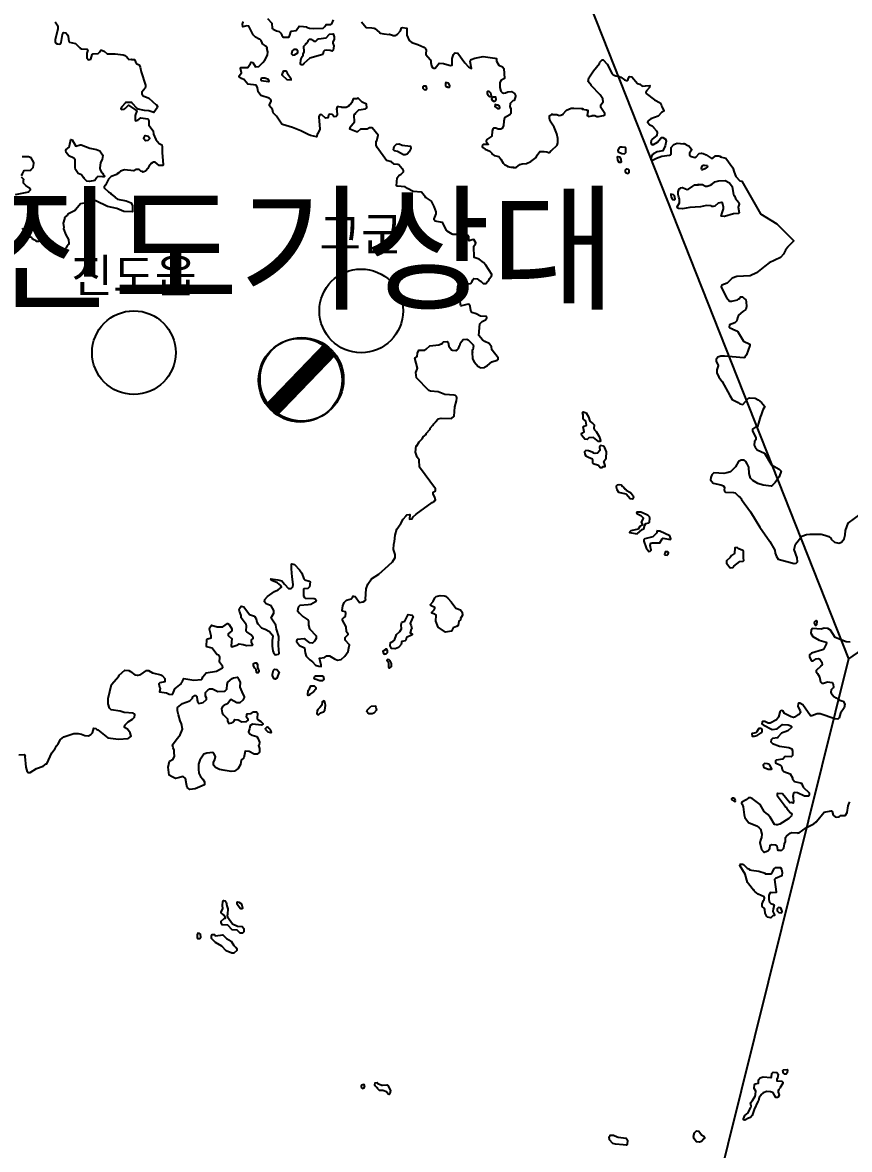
# Model space of a CAD drawing. Header units: millimetres. Extents: x -954552 to 1497340, y -301250 to 736091.
# Drawn here: x 129268 to 153993, y 85760 to 119443 of the extents above; entities that cross this region are included whole.
import ezdxf
from ezdxf.enums import TextEntityAlignment as Align

# ---------------------------------------------------------------- set-up
doc = ezdxf.new("R2010")
doc.units = ezdxf.units.MM
for name, color, linetype in [('2121', 7, 'Continuous'), ('2122', 7, 'Continuous'), ('AWS', 4, 'Continuous'), ('AWS명', 2, 'Continuous'), ('EL', 2, 'Continuous'), ('Point', 1, 'Continuous'), ('관측소명', 3, 'Continuous'), ('기상청', 1, 'Continuous'), ('티센', 6, 'Continuous')]:
    doc.layers.add(name, color=color, linetype=linetype)
doc.styles.get("Standard").update_dxf_attribs({"font": ''})
doc.styles.get('Standard').set_extended_font_data('Gulim')

# ---------------------------------------------------------------- blocks, each defined once
blk = doc.blocks.new('관측소(기상청)')
at = {"layer": '기상청', "const_width": 500}
blk.add_lwpolyline([(821, 874), (-914, -926)], dxfattribs=at)
at = {"layer": '기상청'}
blk.add_circle((-46, -26), 1250, dxfattribs=at)

msp = doc.modelspace()

# ---------------------------------------------------------------- linework, layer by layer
at = {"layer": '2121', "color": 7}
for points in [[(136589, 119559), (136724, 119420), (136735, 119269), (136766, 119247), (136860, 119200), (136943, 119172), (136990, 119126), (136990, 119126), (137019, 119065), (137060, 119010), (137129, 119001), (137218, 119007), (137244, 119019), (137265, 119064), (137290, 119169), (137302, 119181), (137453, 119210), (137535, 119331), (137672, 119327), (137745, 119314), (137780, 119295), (137853, 119276), (137966, 119266), (138253, 119275), (138303, 119321), (138342, 119386), (138485, 119388), (138517, 119409), (138569, 119520)], [(139404, 119468), (139540, 119290), (139715, 119289), (139786, 119277), (139804, 119265), (139933, 119160), (139946, 119160), (139963, 119128), (140073, 119103), (140244, 119090), (140237, 119100), (140331, 119067), (140337, 119054), (140412, 119059), (140475, 119096), (140570, 119195), (140602, 119282), (140627, 119291), (140758, 119274), (140762, 119061), (140829, 118904), (140903, 118847), (141083, 118786), (141271, 118704), (141313, 118670), (141332, 118635), (141323, 118486), (141458, 118338), (141458, 118338), (141480, 118298), (141480, 118250), (141500, 118146), (141521, 118104), (141562, 118079), (141606, 118082), (141726, 118230), (141858, 118222), (141882, 118206), (142066, 118155), (142113, 118171), (142109, 118369), (142149, 118487), (142180, 118531), (142205, 118539), (142286, 118529), (142491, 118242), (142605, 118119), (142696, 118071), (142651, 118281), (142683, 118337), (142790, 118379), (143039, 118432), (143115, 118421), (143391, 118381), (143436, 118366), (143444, 118291), (143506, 118170), (143618, 118118), (143655, 118074), (143676, 117774), (143676, 117774), (143569, 117713), (143537, 117638), (143535, 117501), (143571, 117394), (143608, 117350), (143645, 117333), (143713, 117343), (143777, 117367), (143883, 117378), (143976, 117320), (144007, 117263), (144006, 117232), (143967, 117108), (143930, 117102), (143843, 117025), (143840, 116928), (143865, 116878), (143863, 116728), (143837, 116687), (143679, 116593), (143661, 116497), (143652, 116368), (143613, 116275), (143569, 116254), (143488, 116253), (143422, 116284), (143345, 116285), (143325, 116266), (143309, 116201), (143297, 116042), (143152, 115944), (143152, 115944), (143134, 115910), (143133, 115891), (143188, 115812), (143188, 115799), (143045, 115801), (143019, 115774), (143012, 115736), (143031, 115708), (143099, 115657), (143242, 115595), (143303, 115536), (143303, 115523), (143365, 115473), (143508, 115440), (143571, 115360), (143637, 115238), (143679, 115199), (143780, 115154), (143773, 115145), (143867, 115122), (143948, 115124), (143942, 115115), (144023, 115107), (144136, 115200), (144210, 115218), (144337, 115229), (144463, 115290), (144626, 115406), (144652, 115481), (144735, 115586), (144860, 115590), (144860, 115590), (144947, 115577), (144991, 115558), (145028, 115560), (145063, 115606), (145075, 115605), (145081, 115623), (145256, 115779), (145271, 115844), (145278, 115973), (145241, 116117), (145163, 116318), (145047, 116500), (145023, 116588), (145023, 116638), (145036, 116663), (145099, 116700), (145099, 116712), (145118, 116709), (145112, 116699), (145239, 116692), (145315, 116668), (145367, 116671), (145430, 116704), (145431, 116717), (145532, 116819), (145676, 116886), (145751, 116885), (146005, 116869), (146030, 116863), (146005, 116857), (146132, 116837), (146132, 116837), (146132, 116824), (146169, 116820), (146175, 116773), (146149, 116668), (146179, 116655), (146186, 116636), (146298, 116656), (146298, 116669), (146375, 116664), (146438, 116635), (146485, 116632), (146642, 116664), (146679, 116686), (146680, 116723), (146558, 116900), (146559, 116981), (146629, 117073), (146623, 117161), (146538, 117287), (146267, 117562), (146267, 117575), (146181, 117685), (146196, 117789), (146335, 118000), (146519, 118223), (146531, 118256), (146575, 118311), (146601, 118329), (146632, 118332), (146744, 118203), (146902, 117907), (146902, 117907), (146927, 117876), (147011, 117846), (147113, 117826), (147113, 117814), (147157, 117811), (147262, 117727), (147324, 117708), (147355, 117711), (147374, 117729), (147381, 117761), (147419, 117826), (147482, 117825), (147660, 117623), (147720, 117603), (147791, 117541), (147897, 117555), (148028, 117559), (148015, 117499), (147926, 117406), (147901, 117364), (147919, 117325), (148160, 117135), (148328, 117046), (148377, 116964), (148386, 116920), (148443, 116813), (148443, 116794), (148373, 116758), (148272, 116643), (148052, 116568), (147977, 116509), (147977, 116509), (147958, 116466), (148019, 116387), (148094, 116352), (148137, 116314), (148137, 116301), (148228, 116211), (148241, 116156), (148234, 116066), (148095, 115959), (148094, 115946), (148063, 115918), (148050, 115850), (148087, 115799), (148100, 115799), (148099, 115786), (148131, 115795), (148250, 115866), (148341, 115982), (148367, 115991), (148369, 116006), (148415, 116011), (148495, 115959), (148513, 115899), (148479, 115758), (148409, 115608), (148239, 115575), (148134, 115519), (148134, 115506), (148095, 115486), (148075, 115437), (148050, 115346), (148050, 115346), (148062, 115331), (148106, 115327), (148222, 115388), (148382, 115451), (148608, 115474), (148639, 115486), (148664, 115513), (148660, 115704), (148743, 115797), (148843, 115833), (149042, 115815), (149037, 115824), (149049, 115824), (149074, 115821), (149111, 115786), (149186, 115759), (149272, 115659), (149271, 115627), (149208, 115534), (149207, 115491), (149244, 115453), (149367, 115411), (149405, 115425), (149495, 115524), (149570, 115536), (149615, 115527), (149705, 115484), (149859, 115393), (149912, 115394), (149988, 115462), (150086, 115455), (150086, 115455), (150144, 115437), (150125, 115431), (150294, 115388), (150502, 115099), (150542, 114972), (150599, 114842), (150716, 114709), (150778, 114698), (151328, 113723), (151823, 113430), (152330, 112914), (152140, 112728), (152140, 112716), (152080, 112638), (152024, 112518), (151930, 112419), (151596, 112261), (151459, 112162), (151211, 111960), (151023, 111868), (150622, 111855), (150484, 111800), (150333, 111653), (150181, 111592), (150156, 111555), (150156, 111530), (150315, 111225), (150407, 111120), (150476, 111116), (150644, 111153), (150677, 111183), (150677, 111183), (150690, 111183), (150734, 111241), (150793, 111244), (150842, 111192), (150893, 111155), (150906, 111098), (150917, 110951), (150891, 110864), (150800, 110802), (150670, 110692), (150641, 110618), (150624, 110530), (150568, 110471), (150404, 110408), (150391, 110333), (150416, 110314), (150499, 110289), (150501, 110275), (150645, 110218), (150828, 109915), (151012, 109831), (151011, 109790), (150917, 109514), (150860, 109446), (150860, 109433), (150833, 109426), (150254, 109467), (150148, 109468), (150060, 109444), (150009, 109370), (150009, 109307), (150009, 109307), (150070, 109206), (150070, 109182), (150024, 109063), (150023, 108976), (150084, 108841), (150188, 108718), (150413, 108297), (150487, 108176), (150666, 108082), (150711, 108042), (150804, 108029), (150969, 108214), (151015, 108224), (151170, 108218), (151262, 108167), (151367, 108090), (151458, 107967), (151405, 107868), (151342, 107685), (151329, 107673), (151277, 107470), (151240, 107373), (151194, 107354), (151095, 107287), (151094, 107231), (151192, 107042), (151191, 106967), (151153, 106918), (151139, 106812), (151173, 106747), (151231, 106674), (151231, 106674), (151454, 106570), (151637, 106253), (151662, 106224), (151892, 106096), (151953, 106033), (151894, 105869), (151774, 105699), (151695, 105612), (151654, 105587), (151410, 105616), (151249, 105670), (151100, 105750), (151038, 105829), (150996, 105964), (150980, 106158), (150936, 106258), (150897, 106319), (150845, 106360), (150752, 106361), (150676, 106325), (150587, 106163), (150435, 106015), (150329, 105982), (150240, 105968), (149941, 105981), (149877, 105929), (149850, 105845), (149838, 105779), (149918, 105678), (150145, 105624), (150223, 105593), (150223, 105593), (150254, 105549), (150247, 105461), (150253, 105443), (150283, 105411), (150525, 105397), (150576, 105383), (150681, 105281), (150700, 105278), (150768, 105202), (150768, 105189), (151038, 104820), (151313, 104364), (151608, 103932), (151760, 103674), (151775, 103583), (151808, 103483), (151863, 103404), (152344, 103274), (152398, 103281), (152443, 103328), (152432, 103447), (152342, 103697), (152375, 103847), (152572, 104088), (152704, 104143), (152810, 104155), (153147, 104150), (153252, 104124), (153371, 104078), (153449, 104017), (153449, 104004), (153449, 104004), (153544, 103907), (153675, 103880), (153750, 103911), (153833, 104009), (153861, 104132), (153874, 104259), (153958, 104476), (154329, 104759)], [(154016, 100924), (153893, 100932), (153570, 101064), (153429, 101279), (153343, 101329), (153236, 101337), (153149, 101307), (152886, 101329), (152848, 101280), (152841, 101192), (152902, 101091), (153089, 100979), (153294, 100927), (153294, 100927), (153305, 100892), (153297, 100859), (153222, 100721), (153186, 100693), (152858, 100591), (152801, 100543), (152794, 100474), (152861, 100364), (152912, 100367), (153000, 100425), (153068, 100433), (153105, 100414), (153167, 100329), (153172, 100245), (153140, 100214), (153140, 100202), (153001, 100072), (152995, 100053), (152994, 100034), (153038, 99983), (153093, 99889), (153128, 99739), (153165, 99701), (153220, 99697), (153340, 99736), (153472, 99716), (153508, 99659), (153513, 99577), (153507, 99558), (153443, 99497), (153436, 99432), (153442, 99403), (153442, 99403), (153522, 99302), (153596, 99262), (153695, 99188), (153801, 99155), (153851, 99073), (153836, 98961), (153722, 98800), (153683, 98657), (153645, 98620), (153558, 98629), (153116, 98783), (153023, 98779), (152871, 98720), (152827, 98724), (152600, 99052), (152508, 99100), (152477, 99100), (152464, 99097), (152457, 99078), (152450, 99004), (152517, 98866), (152529, 98816), (152491, 98763), (152453, 98751), (152352, 98680), (152321, 98674), (152247, 98692), (152047, 98790), (151999, 98875), (151954, 98876), (151942, 98873), (151911, 98830), (151871, 98681), (151871, 98681), (151814, 98606), (151619, 98502), (151562, 98503), (151463, 98554), (151394, 98555), (151382, 98543), (151375, 98486), (151412, 98454), (151679, 98317), (151836, 98331), (151987, 98466), (152156, 98455), (152242, 98419), (152255, 98403), (152261, 98369), (152154, 98276), (151958, 98204), (151851, 98087), (151838, 98059), (151688, 98039), (151650, 98002), (151643, 97946), (151692, 97895), (151897, 97811), (152184, 97770), (152253, 97747), (152268, 97733), (152289, 97668), (152287, 97538), (152250, 97498), (152074, 97502), (152005, 97426), (151805, 97400), (151805, 97400), (151779, 97375), (151779, 97338), (151785, 97319), (151927, 97248), (151958, 97214), (151982, 97116), (152031, 97053), (152224, 96989), (152285, 96872), (152291, 96834), (152352, 96762), (152521, 96716), (152526, 96707), (152558, 96712), (152600, 96612), (152613, 96612), (152612, 96593), (152785, 96416), (152791, 96362), (152766, 96323), (152646, 96321), (152436, 96424), (152342, 96430), (152323, 96412), (152296, 96313), (152309, 96281), (152320, 96143), (152307, 96131), (152307, 96112), (152245, 96126), (152207, 96120), (151991, 96385), (151848, 96400), (151848, 96400), (151835, 96387), (151835, 96344), (152037, 96059), (152085, 95999), (152103, 95992), (152122, 95955), (152234, 95820), (152265, 95795), (152264, 95744), (152251, 95719), (152182, 95652), (151911, 95481), (151842, 95460), (151809, 95459), (151755, 95476), (151617, 95694), (151551, 95772), (151447, 95861), (151325, 96075), (151084, 96247), (151034, 96266), (150977, 96274), (150902, 96206), (150771, 96145), (150765, 96111), (150788, 96083), (150812, 96001), (150840, 95757), (150864, 95681), (150974, 95530), (151248, 95421), (151270, 95394), (151283, 95394), (151283, 95394), (151283, 95381), (151328, 95332), (151376, 95181), (151362, 95081), (151340, 95037), (151316, 94935), (151364, 94725), (151446, 94633), (151474, 94660), (151551, 94685), (151614, 94760), (151622, 94853), (151672, 94877), (151777, 94867), (151801, 94857), (151818, 94832), (151845, 94719), (151857, 94706), (151920, 94709), (151920, 94696), (151970, 94702), (152033, 94767), (152047, 94897), (152085, 94960), (152081, 95085), (152112, 95128), (152219, 95214), (152270, 95232), (152445, 95227), (152445, 95215), (152489, 95223), (152710, 95383), (152930, 95492), (152930, 95492), (152985, 95546), (152997, 95545), (153004, 95566), (153234, 95839), (153447, 95882), (153471, 95857), (153507, 95753), (153563, 95706), (153601, 95696), (153688, 95701), (153738, 95741), (153851, 95743), (153870, 95752), (153927, 95836), (153949, 96029), (153980, 96110), (154004, 96150)]]:
    msp.add_lwpolyline(points, dxfattribs=at)
at = {"layer": '2122', "color": 7}
for points in [[(129156, 97559), (129325, 97562), (129344, 97540), (129340, 97501), (129371, 97189), (129406, 97052), (129425, 97026), (129500, 97025), (129689, 97148), (129883, 97214), (129978, 97285), (129991, 97285), (130145, 97617), (130247, 97741), (130287, 97826), (130329, 97880), (130400, 98014), (130400, 98014), (130507, 98093), (130802, 98189), (130927, 98188), (131033, 98174), (131127, 98132), (131245, 98128), (131314, 98158), (131365, 98213), (131404, 98350), (131459, 98343), (131491, 98314), (131522, 98305), (131522, 98305), (131821, 98068), (132135, 98021), (132424, 98043), (132461, 98061), (132513, 98111), (132511, 98144), (132484, 98208), (132403, 98318), (132316, 98370), (132317, 98420), (132339, 98454), (132431, 98543), (132557, 98617), (132620, 98684), (132628, 98747), (132603, 98785), (132575, 98798), (132303, 98820), (132192, 98859), (131917, 98900), (131868, 98953), (131832, 99076), (131828, 99239), (131927, 99656), (132149, 99909), (132155, 99940), (132326, 100082), (132450, 100074), (132500, 100048), (132624, 99947), (132692, 99933), (132724, 99933), (132806, 99957), (132970, 100077), (133032, 100073), (133032, 100073), (133150, 100002), (133400, 99951), (133443, 99930), (133523, 99835), (133521, 99735), (133371, 99712), (133339, 99681), (133360, 99582), (133387, 99537), (133361, 99437), (133576, 99409), (133654, 99368), (133741, 99361), (133761, 99382), (133825, 99531), (133976, 99645), (134008, 99679), (134018, 99714), (134050, 99753), (134092, 99840), (134390, 99787), (134622, 99808), (134641, 99827), (134660, 99889), (134762, 100006), (135069, 100053), (135245, 100154), (135258, 100169), (135245, 100210), (135159, 100327), (135168, 100476), (135125, 100539), (135125, 100539), (135075, 100559), (134940, 100742), (134782, 100786), (134768, 100806), (134781, 101000), (134806, 101025), (134913, 101048), (134907, 101113), (134860, 101312), (134867, 101364), (134923, 101435), (135092, 101384), (135260, 101381), (135399, 101479), (135442, 101448), (135529, 101321), (135528, 101259), (135420, 101167), (135420, 101122), (135512, 101035), (135525, 101035), (135503, 100809), (135522, 100784), (135704, 100844), (135748, 100872), (135867, 100857), (135966, 100828), (136147, 100829), (136153, 100842), (136117, 100914), (136118, 100995), (136118, 100995), (136168, 101032), (136162, 101065), (136107, 101145), (135977, 101228), (135959, 101254), (135967, 101409), (135955, 101453), (135807, 101649), (135803, 101724), (135753, 101850), (135748, 101887), (135755, 101929), (135808, 102000), (135886, 101979), (136059, 101752), (136202, 101700), (136251, 101624), (136274, 101522), (136300, 101474), (136416, 101347), (136519, 101307), (136652, 101238), (136732, 101143), (136751, 101103), (136736, 100969), (136734, 100800), (136751, 100662), (136773, 100612), (136824, 100549), (136918, 100560), (136943, 100585), (136943, 100585), (136922, 100822), (136931, 101091), (136859, 101311), (136842, 101429), (136707, 101638), (136721, 101688), (136778, 101786), (136779, 101868), (136706, 102012), (136557, 102064), (136507, 102131), (136515, 102196), (136590, 102292), (136799, 102436), (136912, 102488), (137007, 102571), (136995, 102614), (136887, 102695), (136726, 102767), (136694, 102820), (136901, 102789), (137022, 102755), (137096, 102658), (137225, 102524), (137300, 102526), (137350, 102573), (137363, 102647), (137332, 102871), (137312, 103112), (137309, 103235), (137321, 103268), (137321, 103268), (137402, 103240), (137551, 103086), (137619, 102981), (137679, 102812), (137704, 102790), (137840, 102750), (137865, 102729), (137850, 102579), (137799, 102526), (137681, 102518), (137668, 102506), (137666, 102312), (137696, 102259), (137714, 102237), (137990, 102227), (138014, 102217), (138045, 102180), (138027, 102131), (137887, 102047), (137811, 102034), (137562, 102020), (137518, 101983), (137505, 101959), (137491, 101859), (137550, 101786), (137648, 101693), (137803, 101589), (137822, 101554), (137817, 101435), (137853, 101323), (138050, 101114), (138050, 101114), (138043, 101033), (137999, 100952), (137935, 100894), (137859, 100898), (137724, 101006), (137692, 101019), (137480, 101002), (137467, 100990), (137460, 100940), (137546, 100827), (137702, 100753), (137721, 100604), (137748, 100502), (137854, 100394), (137935, 100331), (138026, 100239), (138132, 100203), (138195, 100200), (138195, 100238), (138148, 100444), (138298, 100461), (138367, 100513), (138442, 100515), (138591, 100429), (138591, 100429), (138690, 100387), (138795, 100401), (138900, 100506), (139000, 100639), (139020, 100749), (139040, 100844), (138917, 100984), (138918, 101059), (139000, 101152), (139001, 101164), (138958, 101227), (138947, 101377), (138831, 101578), (138831, 101617), (138883, 101666), (138895, 101666), (138926, 101709), (138934, 101777), (138922, 101834), (138834, 101853), (138822, 101873), (138841, 102007), (138881, 102109), (138957, 102177), (139089, 102222), (139141, 102275), (139146, 102293), (139159, 102296), (139209, 102286), (139344, 102110), (139450, 102127), (139501, 102162), (139532, 102188), (139526, 102207), (139543, 102519), (139543, 102519), (139588, 102657), (139703, 102817), (139924, 102957), (140214, 103214), (140325, 103325), (140411, 103458), (140412, 103545), (140364, 103689), (140373, 103856), (140390, 103931), (140407, 104120), (140459, 104301), (140505, 104374), (140581, 104468), (140650, 104598), (140739, 104697), (140739, 104709), (140759, 104728), (140848, 104741), (140837, 104598), (140913, 104613), (140945, 104669), (141041, 104752), (141513, 105099), (141582, 105135), (141589, 105154), (141614, 105167), (141591, 105261), (141547, 105349), (141548, 105405), (141612, 105448), (141612, 105448), (141612, 105510), (141133, 106154), (141123, 106373), (141068, 106455), (141020, 106605), (141042, 106790), (141054, 106792), (141124, 106910), (141213, 106997), (141213, 107009), (141231, 107015), (141251, 107056), (141333, 107126), (141340, 107157), (141460, 107287), (141460, 107318), (141536, 107404), (141549, 107407), (141562, 107448), (141626, 107510), (141626, 107522), (141689, 107584), (141695, 107602), (141783, 107620), (142095, 107610), (142171, 107677), (142193, 107952), (142245, 108133), (142253, 108214), (142248, 108263), (142217, 108299), (142217, 108299), (142173, 108309), (141899, 108324), (141693, 108408), (141468, 108424), (141419, 108444), (141043, 108826), (141025, 108979), (141071, 109079), (141074, 109115), (140995, 109415), (141070, 109459), (141082, 109562), (141115, 109653), (141298, 109655), (141334, 109678), (141442, 109780), (141717, 109808), (141783, 109841), (141805, 109841), (141805, 109854), (141824, 109853), (141824, 109866), (141856, 109896), (141975, 109907), (141993, 109879), (142017, 109772), (142096, 109665), (142128, 109646), (142228, 109636), (142246, 109642), (142253, 109660), (142253, 109660), (142272, 109666), (142304, 109703), (142330, 109781), (142342, 109793), (142362, 109869), (142444, 109973), (142550, 109978), (142588, 109959), (142743, 109814), (142742, 109776), (142754, 109776), (142734, 109658), (142715, 109651), (142714, 109601), (142727, 109595), (142714, 109589), (142718, 109395), (142774, 109306), (142896, 109165), (142909, 109161), (142909, 109149), (142946, 109124), (143084, 109131), (143084, 109144), (143168, 109194), (143304, 109300), (143461, 109348), (143486, 109372), (143487, 109423), (143309, 109653), (143297, 109674), (143297, 109674), (143292, 109750), (143224, 109854), (143094, 109907), (143024, 109957), (142914, 110092), (142938, 110436), (143007, 110503), (143114, 110561), (143147, 110620), (143141, 110658), (142959, 110663), (142835, 110737), (142705, 110776), (142668, 110833), (142650, 110965), (142608, 111021), (142549, 111015), (142395, 110971), (142370, 110978), (142358, 111018), (142342, 111243), (142317, 111277), (142309, 111310), (142276, 111450), (142297, 111600), (142666, 111648), (142716, 111699), (142730, 111756), (142762, 111791), (142861, 111780), (142949, 111717), (142949, 111717), (142968, 111717), (142986, 111690), (143041, 111646), (143129, 111639), (143129, 111652), (143216, 111758), (143222, 111779), (143293, 111862), (143300, 111912), (143117, 112189), (143049, 112271), (142925, 112366), (142776, 112424), (142762, 112756), (142814, 112828), (142825, 112861), (142763, 112956), (142710, 112953), (142626, 112920), (142614, 112939), (142609, 113039), (142572, 113083), (142516, 113084), (142459, 113035), (142377, 113030), (142316, 113093), (142285, 113106), (142138, 113108), (142110, 113117), (141967, 113204), (141949, 113226), (141949, 113226), (141839, 113458), (141815, 113471), (141609, 113508), (141578, 113543), (141579, 113574), (141636, 113721), (141637, 113789), (141577, 113946), (141492, 114103), (141342, 114204), (141306, 114215), (141312, 114221), (141201, 114376), (140945, 114392), (140778, 114478), (140710, 114532), (140467, 114551), (140448, 114561), (140470, 114803), (140527, 114885), (140587, 114913), (140660, 114976), (140660, 115020), (140636, 115064), (140623, 115067), (140518, 115191), (140494, 115204), (140375, 115205), (140301, 115281), (140152, 115323), (139868, 115705), (139868, 115705), (139838, 115780), (139839, 115812), (139846, 115899), (139859, 115911), (139899, 116073), (139726, 116294), (139639, 116295), (139576, 116252), (139376, 116255), (139288, 116175), (139254, 116176), (139057, 116252), (139064, 116303), (139052, 116306), (139198, 116475), (139182, 116670), (139207, 116719), (139220, 116719), (139220, 116732), (139321, 116831), (139522, 116862), (139560, 116896), (139555, 117002), (139418, 117067), (139314, 117168), (139282, 117178), (139270, 117162), (139150, 117164), (139118, 117058), (139071, 116998), (139035, 116971), (139035, 116971), (139035, 116959), (139023, 116959), (139023, 116946), (138960, 116913), (138941, 116904), (138810, 116903), (138798, 116915), (138723, 116928), (138679, 116920), (138653, 116849), (138665, 116821), (138676, 116676), (138644, 116630), (138588, 116627), (138525, 116690), (138445, 116704), (138413, 116661), (138400, 116592), (138325, 116587), (138214, 116685), (138170, 116695), (138151, 116677), (138126, 116626), (138158, 116258), (138100, 116128), (138088, 116128), (138055, 116031), (137875, 116068), (137807, 116092), (137590, 116202), (137340, 116308), (137340, 116308), (137041, 116391), (137023, 116404), (136863, 116644), (136764, 116747), (136741, 116845), (136655, 116949), (136655, 116981), (136700, 117089), (136695, 117142), (136645, 117184), (136397, 117265), (136317, 117375), (136293, 117501), (136250, 117570), (136001, 117604), (135902, 117721), (135902, 117734), (135819, 117770), (135747, 117823), (135748, 117848), (135812, 117938), (135782, 118070), (135783, 118088), (135795, 118101), (136001, 118104), (136088, 118223), (136103, 118259), (136153, 118252), (136232, 118120), (136332, 118134), (136453, 118245), (136453, 118245), (136516, 118322), (136593, 118466), (136601, 118571), (136577, 118678), (136584, 118684), (136541, 118741), (136429, 118814), (136429, 118836), (136399, 118905), (136362, 118946), (136343, 118947), (136237, 119001), (136163, 119077), (136030, 119335), (135974, 119342), (135854, 119318), (135849, 119403), (135862, 119440), (135844, 119468)], [(130246, 119462), (130325, 119340), (130324, 119259), (130244, 118922), (130243, 118853), (130256, 118834), (130299, 118806), (130380, 118795), (130419, 118847), (130459, 119087), (130497, 119144), (130559, 119140), (130615, 119073), (130634, 119029), (130656, 118879), (130675, 118854), (130856, 118814), (130979, 118687), (130991, 118687), (130991, 118675), (131028, 118659), (131203, 118647), (131203, 118647), (131221, 118616), (131190, 118529), (131188, 118391), (131237, 118328), (131306, 118346), (131353, 118483), (131380, 118508), (131533, 118517), (131571, 118554), (131609, 118617), (131628, 118620), (131708, 118591), (131795, 118505), (132039, 118512), (132276, 118477), (132338, 118458), (132366, 118431), (132379, 118431), (132418, 118378), (132418, 118366), (132449, 118341), (132530, 118346), (132530, 118334), (132611, 118335), (132630, 118320), (132646, 118271), (132684, 118209), (132753, 118180), (132790, 118108), (132818, 117972), (132945, 117569), (132945, 117569), (132945, 117519), (132931, 117482), (132834, 117359), (132836, 117308), (132879, 117257), (133040, 117186), (133266, 116982), (133278, 116982), (133300, 116936), (133297, 116897), (133191, 116750), (133042, 116806), (132918, 116817), (132721, 116853), (132701, 116865), (132538, 117040), (132532, 117058), (132396, 117057), (132351, 117052), (132351, 117039), (132224, 116916), (132211, 116859), (132224, 116847), (132305, 116852), (132336, 116870), (132436, 116975), (132681, 116806), (132633, 116660), (132631, 116523), (132644, 116510), (132720, 116528), (132720, 116528), (132808, 116592), (133014, 116568), (133032, 116546), (133044, 116499), (133049, 116380), (133177, 116204), (133188, 116103), (133249, 115943), (133353, 115826), (133435, 115788), (133446, 115725), (133445, 115556), (133476, 115188), (133464, 115172), (133351, 115173), (133234, 115266), (133187, 115271), (133140, 115254), (133140, 115236), (133127, 115236), (133049, 115140), (133017, 115084), (132950, 115010), (132949, 114998), (132893, 114977), (132862, 114974), (132855, 114992), (132806, 115003), (132757, 115047), (132669, 115054), (132594, 115012), (132594, 115012), (132319, 115040), (132200, 115004), (132134, 114951), (132134, 114933), (132127, 114939), (132109, 114929), (132086, 114903), (131916, 114839), (131841, 114766), (131751, 114585), (131709, 114531), (131706, 114501), (131836, 114381), (131904, 114343), (131910, 114324), (131953, 114301), (131954, 114287), (132039, 114227), (132039, 114215), (132108, 114162), (132363, 114109), (132513, 114053), (132555, 113962), (132554, 113788), (132297, 113791), (132086, 113886), (131811, 113947), (131463, 114114), (131326, 114116), (131188, 114055), (130999, 114020), (130999, 114020), (130861, 113853), (130842, 113843), (130840, 113824), (130646, 113721), (130621, 113719), (130615, 113677), (130596, 113678), (130587, 113661), (130574, 113659), (130574, 113647), (130548, 113631), (130525, 113592), (130532, 113579), (130519, 113576), (130487, 113451), (130502, 113320), (130497, 113280), (130563, 113095), (130643, 112962), (130648, 112840), (130641, 112806), (130592, 112750), (130592, 112737), (130580, 112737), (130571, 112707), (130551, 112689), (130532, 112632), (130488, 112592), (130413, 112596), (130259, 112786), (130247, 112786), (130247, 112786), (130194, 112869), (130180, 112870), (130179, 112884), (130154, 112887), (130154, 112900), (130142, 112900), (130092, 112951), (129887, 112960), (129748, 112899), (129685, 112896), (129679, 112922), (129590, 112959), (129582, 112972), (129555, 112976), (129544, 113020), (129501, 113030), (129501, 113042), (129475, 113049), (129446, 113102), (129407, 113129), (129413, 113148), (129406, 113156), (129377, 113169), (129343, 113210), (129321, 113216), (129260, 113283)], [(138073, 118924), (138120, 118956), (138343, 118986), (138451, 119091), (138551, 119106), (138587, 119020), (138586, 118933), (138548, 118871), (138547, 118827), (138571, 118746), (138557, 118621), (138526, 118590), (138469, 118606), (138357, 118614), (138301, 118605), (138269, 118575), (138249, 118484), (137854, 118374), (137679, 118218), (137679, 118206), (137652, 118180), (137608, 118178), (137583, 118203), (137590, 118338), (137603, 118350), (137610, 118402), (137661, 118464), (137662, 118495), (137688, 118563), (137678, 118732), (137734, 118793), (137734, 118793), (137741, 118812), (137757, 118817), (137758, 118830), (137806, 118889), (137813, 118910), (137849, 118949), (137899, 118942), (137966, 118902), (137980, 118884), (138036, 118884), (138073, 118924), (138073, 118924)], [(137399, 118474), (137500, 118541), (137501, 118591), (137464, 118635), (137376, 118642), (137326, 118593), (137312, 118506), (137350, 118468), (137399, 118474), (137399, 118474)], [(137189, 117926), (137149, 117989), (137074, 117990), (137036, 117941), (137023, 117882), (137172, 117745), (137296, 117731), (137297, 117750), (137186, 117913), (137189, 117926), (137189, 117926)], [(136511, 117782), (136428, 117783), (136403, 117768), (136390, 117727), (136408, 117709), (136620, 117680), (136639, 117690), (136627, 117743), (136511, 117782), (136511, 117782)], [(142035, 117508), (142048, 117557), (142000, 117633), (141925, 117646), (141912, 117634), (141911, 117559), (141948, 117522), (141973, 117521), (141973, 117509), (142035, 117508), (142035, 117508)], [(141322, 117429), (141360, 117467), (141336, 117542), (141261, 117543), (141235, 117518), (141235, 117480), (141272, 117443), (141322, 117429), (141322, 117429)], [(143269, 117229), (143294, 117254), (143271, 117329), (143220, 117380), (143171, 117380), (143158, 117368), (143157, 117318), (143182, 117268), (143207, 117243), (143231, 117242), (143231, 117230), (143269, 117229), (143269, 117229)], [(143392, 117090), (143431, 117139), (143419, 117215), (143331, 117216), (143331, 117203), (143306, 117203), (143293, 117167), (143305, 117117), (143330, 117117), (143342, 117091), (143392, 117090), (143392, 117090)], [(143475, 116971), (143450, 116971), (143403, 116994), (143391, 116937), (143471, 116875), (143521, 116870), (143540, 116901), (143534, 116944), (143475, 116971), (143475, 116971)], [(130841, 115305), (130842, 115340), (130805, 115394), (130656, 115461), (130576, 115556), (130564, 115616), (130577, 115646), (130659, 115717), (130677, 115761), (130713, 115948), (130749, 115935), (130860, 115746), (130992, 115791), (131023, 115787), (131278, 115691), (131477, 115651), (131577, 115606), (131662, 115492), (131668, 115467), (131654, 115349), (131603, 115262), (131578, 115091), (131587, 115037), (131637, 114949), (131667, 114926), (131679, 114898), (131729, 114854), (131710, 114833), (131685, 114827), (131666, 114827), (131660, 114836), (131660, 114836), (131517, 114838), (131485, 114813), (131428, 114726), (131271, 114688), (131190, 114698), (131115, 114777), (131107, 114806), (131095, 114806), (131030, 114888), (130936, 114933), (130856, 115046), (130839, 115115), (130841, 115305), (130841, 115305)], [(132983, 116055), (133026, 116050), (133062, 115993), (133062, 115968), (133018, 115918), (132943, 115907), (132893, 115964), (132894, 115989), (132932, 116063), (132983, 116055), (132983, 116055)], [(140621, 115773), (140870, 115748), (140874, 115679), (140829, 115574), (140766, 115512), (140709, 115488), (140654, 115487), (140480, 115591), (140393, 115611), (140362, 115636), (140376, 115736), (140445, 115804), (140533, 115815), (140621, 115773), (140621, 115773)], [(147194, 115717), (147123, 115717), (147105, 115699), (147072, 115631), (147078, 115574), (147188, 115527), (147271, 115516), (147302, 115559), (147310, 115690), (147292, 115712), (147194, 115717), (147194, 115717)], [(129237, 114867), (129268, 114916), (129312, 115022), (129519, 115026), (129519, 115039), (129519, 115039), (129590, 115113), (129609, 115225), (129604, 115257), (129525, 115398), (129450, 115427), (129262, 115429)], [(147069, 115341), (147057, 115419), (147070, 115444), (147120, 115431), (147159, 115361), (147168, 115273), (147161, 115255), (147111, 115256), (147074, 115306), (147069, 115341), (147069, 115341)], [(147346, 115057), (147314, 115059), (147289, 115034), (147288, 114978), (147301, 114959), (147375, 114930), (147401, 114958), (147409, 115033), (147383, 115055), (147346, 115057), (147346, 115057)], [(149662, 115180), (149740, 115175), (149752, 115134), (149668, 115067), (149602, 115039), (149577, 115042), (149571, 115087), (149591, 115155), (149628, 115182), (149662, 115180), (149662, 115180)], [(129054, 114308), (129455, 114380), (129455, 114393), (129505, 114439), (129506, 114457), (129471, 114500), (129368, 114573), (129296, 114638), (129301, 114727), (129304, 114754), (129236, 114824)], [(149768, 114562), (149858, 114592), (149864, 114609), (149889, 114612), (149972, 114682), (150091, 114711), (150278, 114721), (150408, 114651), (150489, 114543), (150511, 114355), (150540, 114270), (150554, 114266), (150586, 114185), (150682, 114066), (150694, 114016), (150668, 113929), (150691, 113754), (150672, 113738), (150528, 113730), (150252, 113641), (150159, 113657), (150185, 113758), (150230, 113872), (150231, 113928), (150195, 114053), (150164, 114063), (150064, 114049), (149969, 113957), (149919, 113941), (149892, 113945), (149855, 113967), (149855, 113967), (149719, 113978), (149543, 113930), (149219, 113916), (149005, 113875), (148880, 113880), (148856, 113890), (148844, 113934), (148914, 114051), (148915, 114164), (148887, 114226), (148873, 114302), (148874, 114383), (148904, 114469), (148917, 114482), (148944, 114489), (148944, 114501), (149003, 114514), (149086, 114469), (149144, 114455), (149182, 114466), (149309, 114557), (149370, 114589), (149477, 114594), (149464, 114600), (149602, 114599), (149671, 114566), (149677, 114553), (149739, 114553), (149768, 114562), (149768, 114562)], [(148657, 114224), (148703, 114151), (148759, 114144), (148778, 114166), (148761, 114263), (148730, 114298), (148655, 114311), (148648, 114280), (148657, 114224), (148657, 114224)], [(146031, 107356), (146047, 107383), (146122, 107395), (146135, 107408), (146112, 107533), (146032, 107603), (146026, 107622), (146033, 107715), (146015, 107785), (146028, 107809), (146120, 107778), (146195, 107657), (146231, 107532), (146285, 107476), (146316, 107463), (146361, 107423), (146346, 107305), (146365, 107267), (146420, 107217), (146512, 107072), (146548, 106946), (146535, 106918), (146491, 106916), (146342, 107037), (146199, 107032), (146149, 106983), (146080, 106990), (145988, 107097), (145982, 107135), (145995, 107172), (146058, 107209), (146058, 107209), (146031, 107356), (146031, 107356)], [(146207, 106445), (146291, 106409), (146308, 106372), (146314, 106281), (146332, 106262), (146489, 106210), (146538, 106141), (146594, 106140), (146619, 106171), (146688, 106176), (146688, 106201), (146646, 106323), (146722, 106426), (146725, 106607), (146677, 106732), (146640, 106780), (146546, 106797), (146524, 106784), (146514, 106766), (146525, 106647), (146456, 106569), (146386, 106564), (146336, 106574), (146325, 106590), (146195, 106645), (146113, 106652), (146075, 106612), (146080, 106546), (146111, 106496), (146207, 106445), (146207, 106445)], [(147284, 105497), (147318, 105479), (147318, 105466), (147428, 105402), (147448, 105399), (147450, 105384), (147469, 105373), (147526, 105294), (147532, 105259), (147506, 105200), (147431, 105204), (147321, 105349), (147094, 105396), (147050, 105474), (147024, 105559), (147024, 105597), (147061, 105623), (147106, 105634), (147174, 105630), (147186, 105588), (147205, 105588), (147239, 105553), (147245, 105532), (147264, 105528), (147284, 105497), (147284, 105497)], [(147799, 104421), (147728, 104376), (147676, 104301), (147457, 104248), (147425, 104220), (147419, 104202), (147649, 104164), (147795, 104287), (147845, 104311), (147870, 104416), (147903, 104473), (147991, 104485), (148016, 104510), (148024, 104630), (148012, 104665), (147975, 104707), (147913, 104742), (147751, 104806), (147632, 104811), (147626, 104786), (147638, 104767), (147757, 104712), (147824, 104643), (147824, 104624), (147760, 104513), (147809, 104440), (147799, 104421), (147799, 104421)], [(148235, 104253), (148234, 104202), (148225, 104185), (148110, 104074), (147873, 104011), (147847, 103971), (147844, 103944), (147912, 103739), (147992, 103629), (148036, 103644), (148061, 103671), (148038, 103809), (148058, 103884), (148097, 103894), (148321, 103893), (148391, 104011), (148416, 104027), (148641, 103995), (148653, 104008), (148623, 104099), (148325, 104237), (148269, 104239), (148235, 104253), (148235, 104253)], [(150424, 103458), (150319, 103349), (150318, 103287), (150429, 103147), (150510, 103156), (150536, 103193), (150719, 103331), (150818, 103339), (150838, 103361), (150825, 103446), (150829, 103636), (150805, 103664), (150680, 103712), (150637, 103751), (150568, 103745), (150552, 103573), (150465, 103516), (150424, 103458), (150424, 103458)], [(148517, 103627), (148505, 103628), (148473, 103582), (148466, 103547), (148472, 103535), (148547, 103525), (148572, 103553), (148579, 103602), (148567, 103618), (148517, 103627), (148517, 103627)], [(140549, 101243), (140596, 101325), (140585, 101437), (140605, 101518), (140699, 101548), (140801, 101747), (140920, 101733), (140950, 101688), (140873, 101534), (140860, 101490), (140874, 101434), (140892, 101408), (140908, 101327), (140892, 101308), (140857, 101197), (140913, 101168), (140919, 101139), (140749, 101066), (140727, 100986), (140710, 100961), (140616, 100944), (140603, 100931), (140603, 100900), (140584, 100856), (140508, 100767), (140407, 100721), (140301, 100735), (140258, 100817), (140272, 100916), (140351, 100951), (140385, 100978), (140385, 100978), (140450, 101151), (140549, 101243), (140549, 101243)], [(152936, 101493), (152969, 101428), (153000, 101431), (153013, 101446), (153027, 101533), (153008, 101559), (152983, 101562), (152945, 101534), (152936, 101493), (152936, 101493)], [(140105, 100563), (140105, 100576), (140142, 100575), (140181, 100611), (140181, 100661), (140156, 100712), (140120, 100712), (140107, 100687), (140081, 100688), (140044, 100651), (140056, 100588), (140105, 100563), (140105, 100563)], [(140206, 100277), (140212, 100174), (140224, 100155), (140250, 100158), (140300, 100197), (140304, 100284), (140262, 100366), (140234, 100392), (140178, 100408), (140165, 100384), (140202, 100336), (140206, 100277), (140206, 100277)], [(136210, 100148), (136170, 100214), (136178, 100282), (136222, 100309), (136259, 100306), (136290, 100255), (136293, 100163), (136337, 100062), (136337, 100036), (136312, 100009), (136274, 100006), (136261, 100018), (136250, 100106), (136210, 100148), (136210, 100148)], [(136742, 99966), (136769, 100081), (136806, 100118), (136869, 100104), (136942, 100028), (136871, 99842), (136824, 99815), (136796, 99824), (136740, 99917), (136742, 99966), (136742, 99966)], [(138133, 99917), (138228, 99921), (138253, 99893), (138277, 99824), (138268, 99798), (138232, 99771), (138157, 99769), (138014, 99815), (137990, 99840), (137996, 99888), (138035, 99912), (138133, 99917), (138133, 99917)], [(137813, 99471), (137817, 99492), (137846, 99529), (137887, 99616), (137987, 99615), (138037, 99571), (138036, 99514), (137964, 99436), (137881, 99378), (137848, 99337), (137809, 99330), (137796, 99355), (137813, 99471), (137813, 99471)], [(138159, 98965), (138097, 98908), (138097, 98895), (138077, 98876), (138070, 98783), (138114, 98748), (138177, 98806), (138271, 98843), (138308, 98886), (138323, 99032), (138312, 99105), (138288, 99164), (138269, 99168), (138230, 99143), (138215, 99042), (138159, 98965), (138159, 98965)], [(139693, 99011), (139810, 99023), (139835, 98982), (139852, 98891), (139776, 98802), (139720, 98781), (139632, 98778), (139595, 98807), (139564, 98848), (139577, 98889), (139693, 99011), (139693, 99011)], [(136630, 98353), (136658, 98321), (136701, 98238), (136694, 98214), (136611, 98231), (136542, 98304), (136533, 98338), (136559, 98377), (136584, 98390), (136610, 98387), (136630, 98353), (136630, 98353)], [(151212, 98229), (151190, 98208), (151090, 98190), (151078, 98178), (151082, 98109), (151152, 98112), (151234, 98135), (151353, 98211), (151378, 98249), (151379, 98324), (151355, 98343), (151280, 98344), (151212, 98229), (151212, 98229)], [(151542, 97286), (151453, 97292), (151415, 97255), (151420, 97202), (151441, 97176), (151557, 97128), (151651, 97124), (151676, 97139), (151624, 97230), (151584, 97272), (151542, 97286), (151542, 97286)], [(150582, 96196), (150565, 96242), (150525, 96259), (150483, 96261), (150465, 96240), (150492, 96197), (150556, 96161), (150581, 96171), (150582, 96193), (150582, 96193)], [(151163, 93472), (151143, 93495), (151143, 93507), (151126, 93513), (150970, 93699), (150946, 93744), (150873, 93988), (150715, 94250), (150721, 94287), (150796, 94289), (150821, 94276), (150938, 94168), (151002, 94140), (151002, 94122), (151066, 94104), (151281, 94083), (151473, 94015), (151473, 94002), (151491, 93999), (151648, 94003), (151695, 94058), (151744, 94152), (151794, 94188), (151926, 94187), (151958, 94138), (151980, 94042), (151966, 93939), (151778, 93858), (151752, 93833), (151804, 93457), (151797, 93439), (151703, 93434), (151628, 93441), (151628, 93441), (151584, 93361), (151586, 93231), (151600, 93154), (151637, 93113), (151705, 93096), (151742, 93064), (151712, 92957), (151702, 92872), (151751, 92771), (151751, 92752), (151701, 92740), (151637, 92685), (151546, 92707), (151520, 92727), (151471, 92824), (151466, 92937), (151448, 92965), (151386, 93019), (151387, 93100), (151425, 93202), (151443, 93229), (151452, 93281), (151439, 93309), (151259, 93390), (151163, 93472), (151163, 93472)], [(135326, 92703), (135275, 92777), (135207, 92828), (135207, 92865), (135258, 92952), (135243, 93064), (135255, 93165), (135274, 93202), (135330, 93189), (135361, 93151), (135372, 93038), (135408, 92956), (135400, 92788), (135386, 92741), (135394, 92717), (135546, 92505), (135695, 92434), (135838, 92426), (135888, 92363), (135887, 92263), (135842, 92220), (135773, 92227), (135681, 92310), (135531, 92323), (135402, 92469), (135240, 92475), (135203, 92547), (135209, 92584), (135298, 92660), (135336, 92676), (135326, 92703), (135326, 92703)], [(135715, 93051), (135789, 92958), (135827, 92961), (135840, 92976), (135852, 92976), (135823, 93089), (135742, 93146), (135691, 93153), (135679, 93140), (135679, 93116), (135715, 93051), (135715, 93051)], [(151951, 92837), (151977, 92874), (151965, 92937), (151929, 92987), (151866, 92988), (151828, 92951), (151828, 92889), (151876, 92838), (151951, 92837), (151951, 92837)], [(134487, 92145), (134491, 92084), (134503, 92066), (134565, 92068), (134597, 92104), (134592, 92192), (134561, 92218), (134511, 92225), (134487, 92178), (134487, 92145), (134487, 92145)], [(135312, 92119), (135365, 92063), (135502, 91981), (135581, 91858), (135631, 91807), (135656, 91798), (135674, 91762), (135679, 91703), (135585, 91630), (135522, 91630), (135360, 91701), (135231, 91840), (135033, 91943), (134922, 92063), (134917, 92148), (134936, 92182), (135011, 92184), (135035, 92149), (135255, 92178), (135312, 92119), (135312, 92119)], [(151884, 87577), (151877, 87533), (151865, 87533), (151864, 87470), (151894, 87389), (151862, 87321), (151843, 87311), (151793, 87318), (151714, 87448), (151702, 87451), (151702, 87464), (151635, 87480), (151521, 87488), (151413, 87452), (151347, 87388), (151346, 87375), (151293, 87316), (151273, 87216), (151255, 87198), (151145, 86950), (151087, 86775), (151029, 86716), (150977, 86698), (150866, 86637), (150828, 86641), (150823, 86672), (150868, 86771), (150968, 86852), (150975, 86883), (151046, 87013), (151052, 87056), (151029, 87157), (151092, 87228), (151092, 87228), (151169, 87355), (151182, 87399), (151189, 87505), (151141, 87580), (151154, 87699), (151186, 87724), (151268, 87738), (151269, 87841), (151320, 87903), (151408, 87933), (151645, 87908), (151664, 87923), (151671, 88030), (151715, 88072), (151822, 88065), (151864, 88015), (151844, 87877), (151826, 87871), (151819, 87827), (151825, 87809), (151968, 87797), (152005, 87769), (152004, 87744), (151910, 87595), (151910, 87595)], [(152013, 88074), (152004, 88119), (152017, 88144), (152135, 88146), (152141, 88136), (152134, 88048), (152102, 88011), (152052, 88006), (152021, 88044), (152013, 88074), (152013, 88074)], [(139499, 87656), (139468, 87697), (139417, 87685), (139396, 87653), (139402, 87606), (139433, 87584), (139485, 87599), (139495, 87627), (139502, 87654), (139502, 87654)], [(140034, 87679), (140164, 87687), (140195, 87667), (140268, 87520), (140254, 87427), (140235, 87405), (140198, 87412), (140148, 87484), (140038, 87526), (139943, 87518), (139886, 87581), (139879, 87601), (139867, 87601), (139813, 87658), (139801, 87695), (139815, 87752), (139871, 87757), (139889, 87735), (140011, 87677), (140034, 87679), (140034, 87679)], [(149330, 86146), (149362, 86260), (149424, 86315), (149487, 86308), (149567, 86194), (149641, 86153), (149660, 86131), (149660, 86087), (149634, 86075), (149571, 85998), (149508, 85977), (149420, 85990), (149346, 86073), (149330, 86146), (149330, 86146)], [(147081, 86131), (147316, 86099), (147353, 86036), (147345, 85907), (147320, 85893), (147225, 85894), (146996, 85916), (146920, 85941), (146816, 86046), (146804, 86137), (146842, 86174), (146842, 86186), (146936, 86185), (147048, 86133), (147081, 86131), (147081, 86131)]]:
    msp.add_lwpolyline(points, dxfattribs=at)
for points in [[(141624, 101555), (141639, 101730), (141570, 101765), (141501, 101785), (141502, 101816), (141578, 101887), (141597, 101931), (141598, 101955), (141486, 102010), (141467, 102029), (141467, 102048), (141550, 102143), (141599, 102248), (141636, 102284), (141751, 102316), (141871, 102308), (141914, 102295), (141986, 102241), (142082, 102129), (142222, 101941), (142359, 101890), (142408, 101820), (142419, 101726), (142362, 101627), (142361, 101589), (142317, 101546), (142290, 101421), (142246, 101388), (142139, 101349), (142139, 101349), (142094, 101249), (141910, 101221), (141697, 101370)], [(134050, 99091), (134050, 99091), (134270, 99169), (134352, 99249), (134352, 99275), (134421, 99324), (134447, 99324), (134478, 99298), (134488, 99190), (134513, 99123), (134538, 99091), (134669, 99121), (134764, 99207), (134765, 99263), (134734, 99307), (134736, 99420), (134810, 99488), (134868, 99530), (134950, 99523), (135105, 99452), (135304, 99456), (135330, 99465), (135374, 99518), (135382, 99661), (135408, 99730), (135535, 99840), (135572, 99856), (135691, 99873), (135729, 99820), (135777, 99730), (135763, 99582), (135820, 99435), (135896, 99286), (135896, 99267), (135851, 99187), (135769, 99113), (135676, 99108), (135495, 99210), (135400, 99080), (135299, 99037), (135249, 99000), (135217, 98926), (135234, 98813), (135277, 98750), (135392, 98632), (135399, 98561), (135436, 98492), (135524, 98512), (135549, 98534), (135562, 98534), (135593, 98566), (135618, 98615), (135718, 98601), (135829, 98543), (135961, 98551), (136012, 98591), (136012, 98610), (135963, 98679), (135970, 98754), (135989, 98785), (136108, 98790), (136171, 98839), (136259, 98838), (136296, 98800), (136282, 98644), (136282, 98644), (136318, 98602), (136397, 98549), (136460, 98486), (136410, 98445), (136141, 98468), (136097, 98446), (136078, 98427), (136059, 98333), (136026, 98247), (136069, 98178), (136132, 98148), (136275, 98107), (136305, 98056), (136354, 97930), (136340, 97856), (136321, 97834), (136358, 97749), (136356, 97630), (136286, 97572), (136193, 97576), (136044, 97653), (135925, 97661), (135885, 97467), (135809, 97393), (135783, 97269), (135783, 97269), (135715, 97145), (135610, 97069), (135510, 97054), (135330, 97088), (135153, 97116), (135034, 97173), (134973, 97250), (134973, 97326), (135020, 97411), (135034, 97502), (135001, 97578), (134958, 97621), (134782, 97607), (134692, 97578), (134644, 97516), (134573, 97397), (134525, 97278), (134525, 97131), (134544, 97012), (134587, 96907), (134663, 96831), (134706, 96745), (134706, 96655), (134573, 96597), (134425, 96536), (134273, 96521), (134187, 96578), (134173, 96683), (134139, 96850), (134068, 96907), (133963, 96878), (133844, 96850), (133740, 96893), (133649, 96950), (133621, 97188), (133663, 97369), (133768, 97426), (133816, 97516), (133797, 97621), (133797, 97697), (133768, 97769), (133754, 97859), (133859, 98007), (133978, 98154), (134054, 98321), (134020, 98483), (133978, 98573), (133935, 98749), (133901, 98868), (133901, 98973)]]:
    msp.add_lwpolyline(points, close=True, dxfattribs=at)
at = {"layer": 'AWS'}
for centre in [(139394, 110824), (132597, 109577)]:
    msp.add_circle(centre, 1250, dxfattribs=at)
at = {"layer": '기상청'}
msp.add_circle((137619, 108779), 1250, dxfattribs=at)
at = {"layer": '티센'}
for points in [[(143272, 127469), (153966, 100424)], [(179526, 118121), (153966, 100424)], [(153966, 100424), (148756, 79450)]]:
    msp.add_lwpolyline(points, dxfattribs=at)

# ---------------------------------------------------------------- block references
at = {"layer": 'Point'}
msp.add_blockref('관측소(기상청)', (137619, 108779), dxfattribs=at)

# ---------------------------------------------------------------- texts
at = {"layer": 'AWS명'}
for s, p in [('고군', (139394, 112324)), ('진도읍', (132597, 111077))]:
    msp.add_text(s, height=1000, dxfattribs=at).set_placement(p, align=Align.BOTTOM_CENTER)
at = {"layer": 'EL'}
msp.add_text('0.000', height=2.5, dxfattribs=at).set_placement((137619, 108778), align=Align.TOP_CENTER)
at = {"layer": '관측소명'}
msp.add_text('진도기상대', height=3000, dxfattribs=at).set_placement((137619, 110279), align=Align.BOTTOM_CENTER)

doc.saveas('drawing.dxf')
